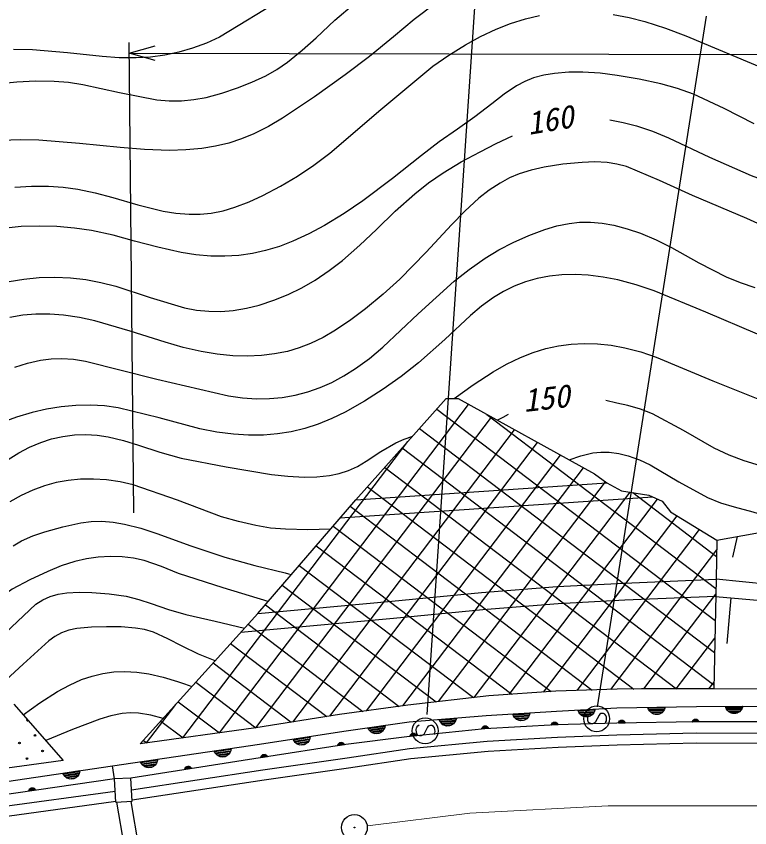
# Model space of a CAD drawing. Units: millimetres, scale not verified. Extents: x 40000 to 680000, y 20000 to 380000.
# Drawn here: x 435231 to 477632, y 293204 to 340083 of the extents above; entities that cross this region are included whole.
import ezdxf
from ezdxf.enums import TextEntityAlignment as Align

# ---------------------------------------------------------------- set-up
doc = ezdxf.new("R2010")
doc.units = ezdxf.units.MM
doc.header["$LTSCALE"] = 1000
doc.linetypes.add('CHAIN', pattern=[18.5, 12, -1.5, 3.5, -1.5])
doc.layers.add('M-BGD', color=7, linetype='Continuous', lineweight=25)
doc.layers.add('M-BMK', color=2, linetype='CHAIN', lineweight=13)
doc.styles.add('ＭＳ 明朝', font='')
doc.styles.get('ＭＳ 明朝').set_extended_font_data('MS Mincho')

# ---------------------------------------------------------------- blocks, each defined once
blk = doc.blocks.new('BUHIN1')
at = {"color": 7, "linetype": 'Continuous', "lineweight": 25}
for radius in [746, 22.5]:
    blk.add_circle((0, 0), radius, dxfattribs=at)
blk = doc.blocks.new('BUHIN69')
at = {"color": 7, "linetype": 'Continuous', "lineweight": 25}
for p, q in [((-59, -475), (-66, 475)), ((-376, 182), (-374, -190)), ((-310, -305), (-315, 300)), ((-252, 363), (-248, -364)), ((-185, -414), (-190, 409)), ((-128, 449), (-122, -451))]:
    blk.add_line(p, q, dxfattribs=at)
blk.add_lwpolyline([(3, -500), (-112, -461), (-210, -404), (-320, -307), (-381, -198), (-419, -80), (-421, 75), (-384, 192), (-325, 303), (-215, 401), (-118, 462), (-3, 500)], close=True, dxfattribs=at)
blk = doc.blocks.new('BUHIN85')
at = {"color": 7, "linetype": 'Continuous', "lineweight": 25}
for p, q in [((-60, -475), (-65, 475)), ((-376, 183), (-374, -190)), ((-311, -304), (-314, 301)), ((-252, 364), (-248, -364)), ((-185, -414), (-190, 409)), ((-128, 449), (-122, -451))]:
    blk.add_line(p, q, dxfattribs=at)
blk.add_lwpolyline([(3, -500), (-112, -461), (-210, -404), (-321, -307), (-381, -197), (-420, -80), (-420, 75), (-384, 193), (-324, 303), (-215, 401), (-118, 462), (-3, 500)], close=True, dxfattribs=at)
blk = doc.blocks.new('BUHIN109')
at = {"color": 7, "linetype": 'Continuous', "lineweight": 25}
for p, q in [((22, 190), (28, -190)), ((53, -179), (47, 181)), ((73, 166), (77, -163)), ((102, -144), (98, 146)), ((123, 123), (127, -119)), ((151, -72), (149, 77))]:
    blk.add_line(p, q, dxfattribs=at)
blk.add_lwpolyline([(-3, 200), (43, 185), (83, 162), (127, 124), (152, 80), (168, 34), (168, -28), (154, -76), (131, -120), (87, -160), (49, -184), (3, -200)], close=True, dxfattribs=at)
blk = doc.blocks.new('BUHIN111')
at = {"color": 7, "linetype": 'Continuous', "lineweight": 25}
for p, q in [((41, 187), (9, -191)), ((34, -184), (65, 175)), ((89, 158), (61, -170)), ((87, -154), (112, 136)), ((135, 110), (114, -131)), ((143, -87), (156, 62))]:
    blk.add_line(p, q, dxfattribs=at)
blk.add_lwpolyline([(17, 199), (62, 179), (98, 153), (139, 111), (159, 65), (170, 17), (165, -45), (146, -91), (118, -133), (71, -168), (30, -188), (-17, -199)], close=True, dxfattribs=at)
blk = doc.blocks.new('BUHIN112')
at = {"color": 7, "linetype": 'Continuous', "lineweight": 25}
for p, q in [((48, 185), (1, -192)), ((27, -185), (72, 172)), ((95, 154), (54, -172)), ((81, -157), (117, 131)), ((139, 105), (109, -136)), ((140, -92), (158, 56))]:
    blk.add_line(p, q, dxfattribs=at)
blk.add_lwpolyline([(25, 198), (68, 177), (104, 149), (143, 105), (161, 58), (171, 10), (163, -52), (142, -96), (113, -137), (64, -170), (23, -189), (-25, -198)], close=True, dxfattribs=at)
blk = doc.blocks.new('BUHIN196')
at = {"color": 7, "linetype": 'Continuous', "lineweight": 25}
blk.add_lwpolyline([(-276, -460), (-240, -509), (-186, -540), (-109, -562), (7, -573), (106, -556), (194, -508), (250, -430), (262, -345), (263, -288), (240, -211), (192, -165), (-193, 108), (-232, 180), (-253, 276), (-237, 365), (-204, 433), (-146, 496), (-27, 518), (145, 502), (218, 484), (286, 444), (341, 383), (385, 292)], dxfattribs=at)
blk.add_circle((0, 0), 746, dxfattribs=at)

msp = doc.modelspace()

# ---------------------------------------------------------------- hatches: boundary and pattern name
at = {"layer": 'M-BGD'}
h = msp.add_hatch(dxfattribs=at)
h.set_pattern_fill('USER', color=256, style=0, pattern_type=2)
h.set_pattern_definition([(232.7943, (449074, 298971), (1194.705, -907.02), []), (142.7943, (449074, 298971), (-907.02, -1194.705), [])])
h.paths.add_polyline_path([(442404, 298058), (449198, 305582), (454863, 312147), (460079, 317994), (460773, 317994), (468663, 313649), (469376, 313130), (470222, 312661), (471790, 312419), (472561, 312070), (473043, 311455), (475736, 309818), (475680, 307561), (475548, 301225), (471364, 301227), (469975, 301203), (466419, 301085), (462557, 300826), (457870, 300284), (453920, 299743), (449074, 298971)])

# ---------------------------------------------------------------- linework, layer by layer
for p, q in [((458993, 299740), (461862, 342509)), ((475114, 340081), (468807, 300189)), ((442034, 311391), (441760, 338574)), ((441766, 337950), (489013, 337857)), ((454863, 312147), (460079, 317994)), ((460079, 317994), (460773, 317994)), ((460773, 317994), (468663, 313649)), ((468663, 313649), (469376, 313130)), ((454863, 312147), (469376, 313130)), ((469376, 313130), (470222, 312660)), ((472036, 312308), (453944, 311082)), ((470222, 312660), (471790, 312419)), ((471790, 312419), (472561, 312070)), ((449198, 305582), (454863, 312147)), ((472561, 312070), (473044, 311455)), ((473044, 311455), (475737, 309818)), ((475737, 309818), (480439, 310671)), ((476912, 310031), (476628, 308833)), ((475737, 309818), (475680, 307561)), ((470371, 307342), (475680, 307561)), ((475680, 307561), (475548, 301225)), ((482661, 306848), (475680, 307561)), ((462123, 306789), (466498, 307141)), ((466498, 307141), (470371, 307342)), ((456943, 306286), (462123, 306789)), ((449198, 305582), (456943, 306286)), ((466564, 306143), (462211, 305792)), ((470417, 306343), (466564, 306143)), ((475659, 306559), (470417, 306343)), ((475659, 306559), (482672, 305950)), ((476536, 306483), (476307, 303852)), ((462211, 305792), (457036, 305290)), ((442404, 298058), (449198, 305582)), ((457036, 305290), (448210, 304488)), ((466419, 301085), (462557, 300826)), ((469975, 301203), (466419, 301085)), ((471364, 301227), (469975, 301203)), ((475548, 301225), (471364, 301227)), ((482095, 301184), (475548, 301225)), ((462557, 300826), (457870, 300285)), ((435094, 300350), (437943, 297093)), ((457870, 300285), (453920, 299743)), ((466458, 299930), (469938, 300123)), ((469938, 300123), (474551, 300206)), ((472721, 300111), (471771, 300094)), ((471797, 300032), (472697, 300048)), ((474551, 300206), (478901, 300234)), ((477201, 300160), (476251, 300154)), ((476277, 300092), (477177, 300098)), ((477139, 300035), (476317, 300030)), ((453920, 299743), (449074, 298971)), ((457949, 299322), (462396, 299681)), ((462396, 299681), (466458, 299930)), ((464905, 299772), (463957, 299714)), ((463985, 299653), (464884, 299708)), ((464850, 299644), (464029, 299593)), ((464078, 299534), (464804, 299578)), ((468676, 299990), (467727, 299938)), ((467756, 299877), (468654, 299927)), ((468620, 299862), (467799, 299817)), ((467847, 299757), (468574, 299797)), ((468517, 299731), (467913, 299698)), ((468034, 299642), (468406, 299663)), ((472660, 299985), (471838, 299970)), ((471884, 299908), (472611, 299921)), ((472553, 299858), (471948, 299847)), ((472066, 299786), (472439, 299793)), ((476362, 299968), (477090, 299972)), ((477030, 299909), (476425, 299905)), ((476543, 299844), (476916, 299846)), ((454169, 298776), (457949, 299322)), ((460651, 299478), (459704, 299401)), ((459734, 299341), (460631, 299413)), ((460598, 299348), (459779, 299282)), ((459829, 299223), (460554, 299282)), ((460499, 299215), (459896, 299166)), ((460018, 299113), (460389, 299143)), ((466448, 299143), (462323, 298920)), ((464748, 299512), (464144, 299475)), ((464265, 299420), (464637, 299443)), ((469952, 299246), (466448, 299143)), ((474505, 299315), (469952, 299246)), ((478871, 299315), (474505, 299315)), ((449074, 298971), (442404, 298058)), ((449286, 298025), (454169, 298776)), ((456538, 299055), (455598, 298920)), ((455631, 298861), (456522, 298990)), ((456494, 298923), (455680, 298805)), ((455733, 298750), (456453, 298854)), ((456403, 298783), (455804, 298697)), ((455929, 298652), (456298, 298705)), ((462323, 298920), (457804, 298456)), ((458062, 298608), (458303, 298633)), ((458254, 298653), (458106, 298638)), ((469956, 298566), (474533, 298695)), ((474533, 298695), (478945, 298663)), ((452207, 298411), (451268, 298267)), ((451302, 298209), (452191, 298346)), ((452164, 298278), (451351, 298153)), ((451405, 298098), (452124, 298209)), ((457804, 298456), (454288, 298009)), ((457962, 297786), (462462, 298209)), ((458004, 298502), (458382, 298540)), ((458370, 298564), (458011, 298527)), ((458024, 298554), (458351, 298587)), ((458331, 298610), (458041, 298581)), ((462462, 298209), (466520, 298436)), ((466520, 298436), (469956, 298566)), ((440787, 296783), (449286, 298025)), ((454288, 298009), (449323, 297236)), ((452074, 298138), (451476, 298046)), ((451602, 298002), (451970, 298059)), ((454359, 297234), (457962, 297786)), ((466548, 297836), (462506, 297610)), ((469976, 297966), (466548, 297836)), ((474540, 298095), (469976, 297966)), ((478937, 298063), (474540, 298095)), ((449323, 297236), (441857, 296078)), ((449476, 296555), (454359, 297234)), ((462506, 297610), (458035, 297190)), ((437943, 297093), (429476, 295912)), ((431314, 295388), (440787, 296783)), ((440912, 296022), (440787, 296783)), ((445213, 296751), (445066, 296728)), ((458035, 297190), (454446, 296640)), ((441897, 295394), (449476, 296555)), ((444971, 296587), (445347, 296645)), ((445333, 296668), (444977, 296613)), ((444988, 296640), (445313, 296690)), ((445292, 296712), (445004, 296668)), ((445024, 296696), (445263, 296733)), ((454446, 296640), (449563, 295961)), ((440912, 296022), (431331, 294646)), ((441857, 296078), (440912, 296022)), ((441857, 296078), (440912, 296022)), ((440992, 294676), (440912, 296022)), ((441937, 294732), (441857, 296078)), ((449563, 295961), (441933, 294793)), ((435966, 295337), (436342, 295391)), ((436329, 295414), (435973, 295363)), ((435984, 295390), (436309, 295437)), ((436288, 295459), (436000, 295418)), ((436020, 295446), (436260, 295480)), ((436210, 295498), (436062, 295477)), ((431417, 294014), (440954, 295327)), ((440989, 294726), (431502, 293420)), ((440992, 294676), (441937, 294732)), ((442195, 287805), (441055, 294680)), ((441847, 294727), (443000, 287929))]:
    msp.add_line(p, q, dxfattribs=at)
for points in [[(434095, 336185), (435274, 336286), (436350, 336343), (437417, 336339), (438248, 336274), (439083, 336148), (441209, 335674), (443360, 335257), (444075, 335197), (444790, 335197), (445502, 335267), (446211, 335396), (447117, 335636), (448018, 335937), (448853, 336267), (449658, 336649), (450298, 337014), (450914, 337435), (451759, 338115), (452568, 338844), (453655, 339852), (454781, 340812)], [(459480, 340841), (458241, 339890), (457033, 338887), (455650, 337762), (454238, 336691), (452463, 335426), (450626, 334192), (449810, 333712), (448963, 333285), (448258, 332992), (447524, 332753), (446752, 332568), (445963, 332441), (445032, 332358), (444081, 332334), (442655, 332386), (441242, 332497), (438888, 332738), (436531, 332920), (435459, 332943), (434375, 332907)], [(450670, 341130), (446984, 338878), (446221, 338531), (445425, 338236), (444636, 338009), (443820, 337838), (442994, 337726), (442164, 337675), (441186, 337682), (440201, 337750), (438191, 337977), (436169, 338144), (435068, 338156)], [(435149, 330200), (436120, 330263), (437098, 330267), (437942, 330211), (438793, 330093), (439802, 329884), (440806, 329615), (442251, 329193), (443722, 328828), (444466, 328705), (445223, 328640), (445861, 328644), (446502, 328709), (447186, 328845), (447870, 329044), (448692, 329356), (449494, 329725), (450505, 330258), (451487, 330845), (452438, 331484), (453362, 332178), (456314, 334704), (459312, 337191), (460238, 337839), (461198, 338436), (462069, 338912), (462977, 339339), (463809, 339664), (464661, 339932), (465470, 340126)], [(469740, 340185), (470656, 340011), (471568, 339776), (472758, 339396), (473937, 338956), (478543, 337034)], [(443265, 337516), (441766, 337950), (443267, 338375)], [(477893, 333870), (476155, 334748), (474383, 335577), (473452, 335901), (472500, 336169), (471245, 336447), (469976, 336668), (468985, 336790), (467988, 336852), (467174, 336847), (466349, 336781), (465734, 336679), (465140, 336519), (464636, 336318), (464148, 336059), (463428, 335575), (462726, 335031), (461745, 334269), (460731, 333558), (459680, 332827), (458659, 332044), (456989, 330710), (455274, 329418), (454179, 328685), (453044, 328000), (452149, 327518), (451218, 327085), (450442, 326786), (449649, 326544), (448888, 326377), (448103, 326266), (447291, 326215), (446476, 326224), (445615, 326297), (444762, 326429), (443408, 326734), (442070, 327098), (440833, 327428), (439581, 327700), (438593, 327848), (437587, 327936), (436554, 327965), (435518, 327933), (434647, 327847)], [(469539, 334091), (470319, 333951), (471090, 333752), (472016, 333437), (472934, 333061), (475311, 331942), (477705, 330881), (478651, 330545), (479617, 330266), (481661, 329818), (483695, 329311), (484647, 328961), (485589, 328551), (489823, 326480), (494011, 324364), (497856, 321933), (501703, 319428), (502382, 318890), (503027, 318301), (503627, 317653), (504186, 316961), (504518, 316520), (504852, 316067)], [(434832, 324759), (435662, 324900), (436558, 324982), (437472, 325005), (438362, 324966), (439249, 324867), (440128, 324709), (440998, 324491), (442978, 323830), (444961, 323231), (445653, 323104), (446364, 323036), (447064, 323033), (447775, 323091), (448534, 323216), (449282, 323400), (450126, 323676), (450946, 324007), (451738, 324397), (452510, 324845), (453320, 325388), (454095, 325981), (455090, 326849), (456049, 327766), (457140, 328821), (458266, 329827), (459067, 330450), (459915, 331032), (460959, 331668), (462045, 332259), (462978, 332724), (463914, 333165)], [(480571, 326991), (477455, 328390), (474315, 329735), (472423, 330591), (470501, 331394), (469946, 331540), (469381, 331625), (468668, 331663), (467935, 331640), (466832, 331530), (465740, 331360), (465005, 331194), (464294, 330972), (463739, 330740), (463195, 330446), (462569, 330033), (461976, 329568), (461156, 328821), (460383, 328035), (458918, 326449), (457406, 324903), (456440, 324025), (455420, 323181), (454569, 322536), (453684, 321941), (452972, 321530), (452235, 321173), (451584, 320921), (450903, 320723), (450166, 320574), (449407, 320483), (448582, 320447), (447758, 320473), (446840, 320561), (445923, 320710), (444873, 320950), (443836, 321249), (441826, 321896), (439778, 322492), (438884, 322681), (437971, 322812), (437171, 322870), (436357, 322868), (435616, 322809), (434870, 322688)], [(435146, 319814), (435882, 320043), (436637, 320213), (437247, 320294), (437869, 320315), (438550, 320264), (439239, 320151), (443367, 319124), (447506, 318156), (448306, 318041), (449122, 317986), (449865, 317996), (450608, 318066), (451355, 318198), (452089, 318389), (452793, 318633), (453472, 318933), (454175, 319308), (454848, 319734), (455643, 320320), (456413, 320963), (458468, 322898), (460551, 324775), (461417, 325459), (462329, 326102), (463119, 326582), (463951, 327016), (464852, 327418), (465779, 327765), (466473, 327971), (467186, 328119), (467796, 328185), (468421, 328191), (469095, 328133), (469776, 328014), (470549, 327811), (471312, 327548), (472219, 327164), (473107, 326722), (474682, 325844), (476259, 325034), (477076, 324693), (477926, 324403)], [(478073, 321719), (475096, 322997), (472103, 324217), (471066, 324559), (469998, 324848), (469149, 325018), (468282, 325130), (467531, 325169), (466769, 325149), (466060, 325069), (465347, 324928), (464668, 324733), (464010, 324481), (463398, 324184), (462809, 323829), (462132, 323339), (461483, 322794), (460006, 321404), (458485, 320056), (457483, 319277), (456447, 318548), (455360, 317854), (454243, 317212), (453482, 316838), (452686, 316515), (451920, 316271), (451128, 316081), (450333, 315953), (449523, 315884), (448662, 315878), (447795, 315932), (446825, 316060), (445853, 316249), (443489, 316888), (441118, 317465), (440326, 317570), (439526, 317615), (438682, 317601), (437830, 317525), (436985, 317392), (436147, 317198), (435249, 316924), (434358, 316589)], [(460538, 317994), (461645, 318793), (462794, 319549), (463568, 319987), (464377, 320376), (465102, 320661), (465847, 320888), (466568, 321048), (467300, 321148), (468061, 321186), (468823, 321164), (469621, 321079), (470418, 320932), (471328, 320689), (472218, 320388), (475487, 319020), (478767, 317711)], [(485106, 311813), (484035, 312305), (482935, 312745), (481576, 313177), (480196, 313553), (478744, 313948), (477313, 314401), (476437, 314736), (475576, 315130), (473807, 316154), (472012, 317124), (471316, 317384), (470589, 317592), (469955, 317740), (469305, 317877)], [(463660, 317069), (463353, 316907), (463047, 316742)], [(434615, 314377), (435377, 314861), (435995, 315189), (436647, 315466), (437278, 315669), (437928, 315814), (438590, 315899), (439255, 315925), (439907, 315889), (440549, 315795), (441430, 315583), (442308, 315310), (443524, 314901), (444757, 314551), (447363, 314052), (449982, 313612), (450925, 313508), (451880, 313464), (452604, 313477), (453330, 313550), (453890, 313663), (454429, 313833), (454958, 314077), (455462, 314376), (456307, 314938), (457179, 315446), (457653, 315648), (458148, 315830)], [(467195, 314457), (467870, 314689), (468553, 314859), (469023, 314909), (469509, 314899), (470055, 314822), (470607, 314683), (471254, 314451), (471875, 314163), (473529, 313188), (475189, 312280), (475939, 311981), (476721, 311735), (477799, 311460), (478844, 311130), (479356, 310864), (479855, 310564)], [(453405, 310457), (452094, 310420), (450787, 310443), (449935, 310519), (449079, 310657), (448085, 310886), (447102, 311174), (444554, 312119), (441996, 313004), (441233, 313178), (440448, 313295), (439706, 313346), (438952, 313337), (438241, 313269), (437540, 313141), (436863, 312956), (436194, 312710), (435520, 312397), (434864, 312025)], [(435053, 309492), (435541, 309770), (436197, 310062), (436886, 310301), (437926, 310594), (438967, 310825), (439569, 310902), (440172, 310919), (440837, 310864), (441498, 310749), (442433, 310507), (443361, 310204), (445321, 309490), (447298, 308833), (449030, 308349), (450776, 307924), (450960, 307881), (451145, 307838)], [(449798, 306277), (447194, 307058), (444614, 307895), (443631, 308294), (442628, 308636), (442004, 308774), (441357, 308856), (440672, 308880), (439975, 308844), (439285, 308748), (438610, 308594), (437827, 308334), (437052, 308013), (436010, 307529), (434998, 306992), (434623, 306721), (434286, 306402), (433704, 305713), (433074, 305063), (432567, 304697), (432022, 304377), (431817, 304266), (431603, 304152)], [(432868, 302729), (434598, 304448), (436368, 306122), (436766, 306369), (437188, 306561), (437662, 306699), (438154, 306779), (438864, 306815), (439594, 306791), (440596, 306712), (441579, 306574), (442309, 306394), (443038, 306151), (444027, 305805), (445042, 305514), (446736, 305130), (448426, 304727)], [(446728, 302847), (445771, 303239), (444822, 303694), (444000, 304125), (443165, 304494), (442650, 304648), (442120, 304743), (441297, 304804), (440440, 304807), (439579, 304791), (438732, 304716), (438275, 304618), (437843, 304466), (437467, 304260), (437119, 303999), (435626, 302652), (434143, 301305)], [(435633, 299733), (436604, 300426), (437623, 301080), (438306, 301449), (439013, 301763), (439619, 301970), (440241, 302119), (440866, 302202), (441508, 302226), (442203, 302189), (442902, 302091), (443733, 301900), (444545, 301652), (444961, 301510), (445386, 301360)], [(443724, 299520), (443021, 299706), (442306, 299833), (441835, 299852), (441354, 299809), (440707, 299674), (440066, 299477), (438479, 298881), (436936, 298244)]]:
    msp.add_lwpolyline(points, dxfattribs=at)
for points in [[(468697, 300054), (468664, 299937), (468612, 299837), (468520, 299721), (468414, 299655), (468299, 299611), (468144, 299603), (468025, 299634), (467911, 299688), (467808, 299792), (467743, 299886), (467699, 299999)], [(472744, 300174), (472706, 300058), (472651, 299959), (472555, 299848), (472446, 299786), (472330, 299746), (472175, 299743), (472056, 299779), (471945, 299837), (471846, 299945), (471784, 300041), (471745, 300156)], [(477226, 300223), (477186, 300108), (477130, 300010), (477033, 299899), (476923, 299839), (476806, 299800), (476651, 299799), (476533, 299836), (476423, 299895), (476325, 300005), (476264, 300102), (476226, 300217)], [(464926, 299836), (464893, 299719), (464842, 299618), (464751, 299502), (464645, 299436), (464530, 299391), (464375, 299382), (464256, 299412), (464142, 299465), (464038, 299569), (463972, 299663), (463928, 299775)], [(456554, 299121), (456531, 299001), (456488, 298897), (456407, 298774), (456307, 298699), (456196, 298645), (456042, 298623), (455921, 298643), (455803, 298687), (455691, 298781), (455618, 298869), (455564, 298978)], [(460671, 299542), (460640, 299424), (460591, 299322), (460502, 299205), (460397, 299136), (460283, 299089), (460129, 299077), (460009, 299105), (459894, 299156), (459788, 299258), (459720, 299350), (459674, 299462)], [(457997, 298476), (458008, 298523), (458027, 298564), (458061, 298612), (458102, 298640), (458148, 298660), (458209, 298666), (458258, 298656), (458304, 298637), (458347, 298597), (458375, 298561), (458395, 298517)], [(452222, 298477), (452200, 298357), (452158, 298252), (452078, 298128), (451978, 298052), (451868, 297997), (451715, 297974), (451593, 297993), (451475, 298036), (451362, 298130), (451288, 298217), (451233, 298325)], [(444965, 296560), (444974, 296608), (444991, 296650), (445022, 296700), (445062, 296730), (445106, 296752), (445168, 296762), (445216, 296754), (445264, 296737), (445309, 296700), (445338, 296665), (445360, 296622)], [(435960, 295311), (435969, 295359), (435986, 295401), (436019, 295450), (436059, 295480), (436103, 295501), (436165, 295510), (436213, 295502), (436260, 295484), (436305, 295446), (436334, 295411), (436356, 295368)]]:
    msp.add_lwpolyline(points, close=True, dxfattribs=at)
for centre in [(436315, 298537), (435417, 298098), (436755, 297639), (435856, 297199)]:
    msp.add_circle(centre, 49.8, dxfattribs=at)
msp.add_arc((435876, 299435), 49.8, 116.0754, 326.2937, dxfattribs=at)
at = {"layer": 'M-BMK'}
for p, q in [((461452, 294038), (469438, 294465)), ((469438, 294465), (479603, 294465)), ((455544, 293307), (461452, 294038))]:
    msp.add_line(p, q, dxfattribs=at)

# ---------------------------------------------------------------- block references
at = {"layer": 'M-BGD', "rotation": 97.99101}
for name, p in [('BUHIN196', (468782, 299499)), ('BUHIN196', (458870, 298800)), ('BUHIN111', (462339, 298921)), ('BUHIN111', (466355, 299138)), ('BUHIN112', (470234, 299250)), ('BUHIN112', (474498, 299315)), ('BUHIN109', (454011, 297966)), ('BUHIN85', (447161, 297715)), ('BUHIN109', (449566, 297274)), ('BUHIN85', (442912, 297094)), ('BUHIN69', (438419, 296434)), ('BUHIN1', (454779, 293219))]:
    msp.add_blockref(name, p, dxfattribs=at)

# ---------------------------------------------------------------- texts
at = {"layer": 'M-BGD', "style": 'ＭＳ 明朝', "oblique": 15}
for s, rotation, p in [('160', 9.6, (464926, 332834)), ('150', 6.5, (464637, 316822))]:
    msp.add_text(s, height=1320, rotation=rotation, dxfattribs=at).set_placement(p, align=Align.BOTTOM_LEFT)

doc.saveas('drawing.dxf')
